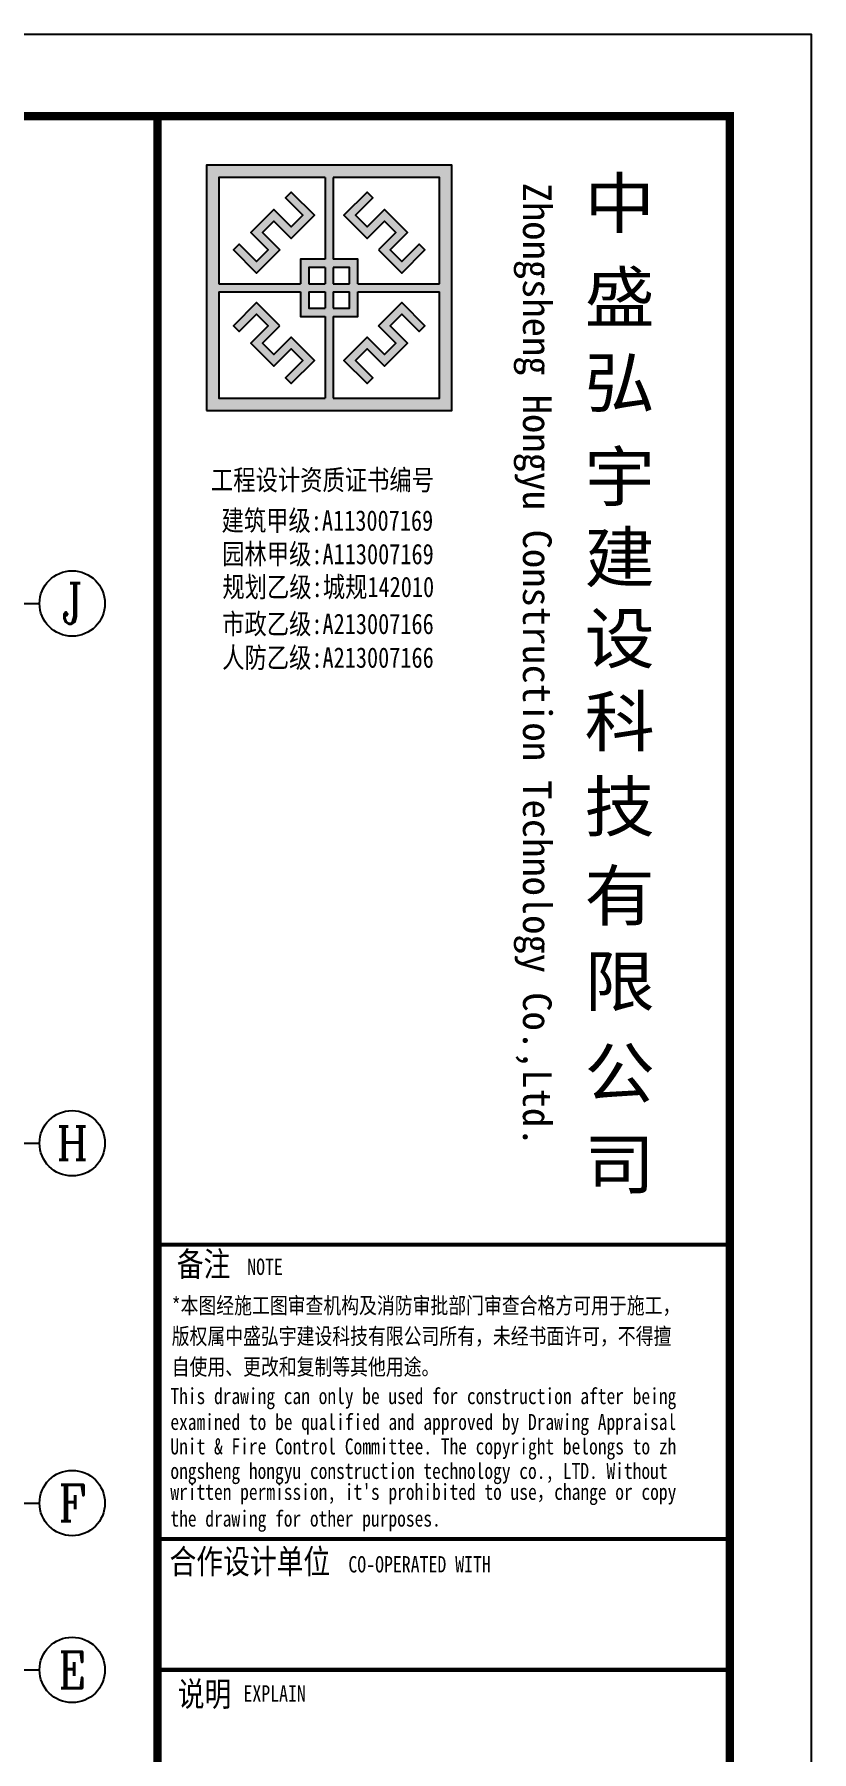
# Model space of a CAD drawing. Extents: x 1051052 to 1482120, y -981644 to -673261.
# Drawn here: x 1211892 to 1221397, y -903648 to -882648 of the extents above; entities that cross this region are included whole.
import ezdxf
from ezdxf.enums import TextEntityAlignment as Align

# ---------------------------------------------------------------- set-up
doc = ezdxf.new("R2010")
doc.units = 0
doc.header["$LTSCALE"] = 1000
doc.header["$MEASUREMENT"] = 0
for name, color, linetype in [('AXIS', 3, 'Continuous'), ('AXIS_TEXT', 7, 'Continuous'), ('TK', 142, 'Continuous'), ('填充', 8, 'Continuous')]:
    doc.layers.add(name, color=color, linetype=linetype)
doc.styles.add('_TCH_AXIS', font='COMPLEX', dxfattribs={"bigfont": 'GBCBIG'})
doc.styles.add('COMPLEX', font='COMPLEX')
doc.styles.add('HYZT1', font='', dxfattribs={"width": 0.8})
doc.styles.add('HYZT2', font='simhei_0.ttf', dxfattribs={"width": 0.8})
doc.styles.get('HYZT1').set_extended_font_data('SimSun')

# ---------------------------------------------------------------- blocks, each defined once
blk = doc.blocks.new('_AXISO')
blk.add_circle((0, 0), 0.5)
at = {"layer": 'AXIS_TEXT', "style": 'COMPLEX', "width": 1.041667}
blk.add_attdef('A', text='', height=0.56, dxfattribs=at).set_placement((-0.25, -0.28), (0.25, -0.28), align=Align.FIT)
blk = doc.blocks.new('A$C05385F37')
at = {"layer": 'TK'}
h = blk.add_hatch(color=256, dxfattribs=at)
h.paths.add_polyline_path([(-4400, -1600), (-7400, -1600), (-7400, -4600), (-4400, -4600)])
h.paths.add_polyline_path([(-4550, -3150), (-4550, -4450), (-5850, -4450), (-5850, -3450), (-5550, -3450), (-5550, -3150)], flags=16)
h.paths.add_polyline_path([(-4550, -3050), (-5550, -3050), (-5550, -2750), (-5850, -2750), (-5850, -1750), (-4550, -1750)], flags=16)
h.paths.add_polyline_path([(-4730, -3563), (-4801, -3634), (-5013, -3422), (-5154, -3563), (-4943, -3775), (-5225, -4058), (-5437, -3846), (-5578, -3987), (-5366, -4199), (-5437, -4270), (-5720, -3987), (-5437, -3704), (-5225, -3917), (-5084, -3775), (-5296, -3563), (-5013, -3280)], flags=0)
h.paths.add_polyline_path([(-5013, -2920), (-5296, -2637), (-5084, -2425), (-5225, -2283), (-5437, -2496), (-5720, -2213), (-5437, -1930), (-5366, -2001), (-5578, -2213), (-5437, -2354), (-5225, -2142), (-4943, -2425), (-5154, -2637), (-5013, -2778), (-4801, -2566), (-4730, -2637)], flags=0)
h.paths.add_polyline_path([(-5650, -3150), (-5650, -3350), (-5850, -3350), (-5850, -3150)], flags=16)
h.paths.add_polyline_path([(-5650, -3050), (-5850, -3050), (-5850, -2850), (-5650, -2850)], flags=16)
h.paths.add_polyline_path([(-5950, -3150), (-5950, -3350), (-6150, -3350), (-6150, -3150)], flags=16)
h.paths.add_polyline_path([(-5950, -3050), (-6150, -3050), (-6150, -2850), (-5950, -2850)], flags=16)
h.paths.add_polyline_path([(-5950, -3450), (-5950, -4450), (-7250, -4450), (-7250, -3150), (-6250, -3150), (-6250, -3450)], flags=16)
h.paths.add_polyline_path([(-5950, -2750), (-6250, -2750), (-6250, -3050), (-7250, -3050), (-7250, -1750), (-5950, -1750)], flags=16)
h.paths.add_polyline_path([(-6080, -3987), (-6363, -4270), (-6434, -4199), (-6222, -3987), (-6363, -3846), (-6575, -4058), (-6857, -3775), (-6646, -3563), (-6787, -3422), (-6999, -3634), (-7070, -3563), (-6787, -3280), (-6504, -3563), (-6716, -3775), (-6575, -3917), (-6363, -3704)], flags=0)
h.paths.add_polyline_path([(-6080, -2213), (-6363, -2496), (-6575, -2283), (-6716, -2425), (-6504, -2637), (-6787, -2920), (-7070, -2637), (-6999, -2566), (-6787, -2778), (-6646, -2637), (-6857, -2425), (-6575, -2142), (-6363, -2354), (-6222, -2213), (-6434, -2001), (-6363, -1930)], flags=0)
for points in [[(-6575, -2283), (-6363, -2496), (-6080, -2213), (-6363, -1930), (-6434, -2001), (-6222, -2213), (-6363, -2354), (-6575, -2142), (-6857, -2425), (-6646, -2637), (-6787, -2778), (-6999, -2566), (-7070, -2637), (-6787, -2920), (-6504, -2637), (-6716, -2425)], [(-5084, -2425), (-5296, -2637), (-5013, -2920), (-4730, -2637), (-4801, -2566), (-5013, -2778), (-5154, -2637), (-4943, -2425), (-5225, -2142), (-5437, -2354), (-5578, -2213), (-5366, -2001), (-5437, -1930), (-5720, -2213), (-5437, -2496), (-5225, -2283)], [(-6716, -3775), (-6504, -3563), (-6787, -3280), (-7070, -3563), (-6999, -3634), (-6787, -3422), (-6646, -3563), (-6857, -3775), (-6575, -4058), (-6363, -3846), (-6222, -3987), (-6434, -4199), (-6363, -4270), (-6080, -3987), (-6363, -3704), (-6575, -3917)], [(-5225, -3917), (-5437, -3704), (-5720, -3987), (-5437, -4270), (-5366, -4199), (-5578, -3987), (-5437, -3846), (-5225, -4058), (-4943, -3775), (-5154, -3563), (-5013, -3422), (-4801, -3634), (-4730, -3563), (-5013, -3280), (-5296, -3563), (-5084, -3775)]]:
    blk.add_hatch(color=256, dxfattribs=at).paths.add_polyline_path(points)
for p, q in [((-8000, -1000), (-1000, -1000)), ((-1000, -1000), (-1000, -26100)), ((-5950, -1750), (-5950, -2750)), ((-5850, -1750), (-5850, -2750)), ((-5950, -2850), (-5950, -3050)), ((-5850, -2850), (-5850, -3050)), ((-7250, -3050), (-6250, -3050)), ((-7250, -3150), (-6250, -3150)), ((-6150, -3050), (-5950, -3050)), ((-6150, -3150), (-5950, -3150)), ((-5950, -3150), (-5950, -3350)), ((-5850, -3050), (-5650, -3050)), ((-5850, -3150), (-5650, -3150)), ((-5850, -3150), (-5850, -3350)), ((-5550, -3050), (-4550, -3050)), ((-5550, -3150), (-4550, -3150)), ((-5950, -3450), (-5950, -4450)), ((-5850, -3450), (-5850, -4450)), ((-8000, -14800), (-1000, -14800))]:
    blk.add_line(p, q, dxfattribs=at)
for points, const_width in [([(-8000, -1000), (-8000, -41000)], 100), ([(-8000, -14800), (-1000, -14800)], 50), ([(-1000, -18400), (-8000, -18400)], 50), ([(-1000, -20000), (-8000, -20000)], 50)]:
    blk.add_lwpolyline(points, dxfattribs=dict(at, const_width=const_width))
for points in [[(-7400, -4600), (-4400, -4600), (-4400, -1600), (-7400, -1600)], [(-6504, -2637), (-6787, -2920), (-7070, -2637), (-6999, -2566), (-6787, -2778), (-6646, -2637), (-6857, -2425), (-6575, -2142), (-6363, -2354), (-6222, -2213), (-6434, -2001), (-6363, -1930), (-6080, -2213), (-6363, -2496), (-6575, -2283), (-6716, -2425)], [(-5296, -2637), (-5013, -2920), (-4730, -2637), (-4801, -2566), (-5013, -2778), (-5154, -2637), (-4943, -2425), (-5225, -2142), (-5437, -2354), (-5578, -2213), (-5366, -2001), (-5437, -1930), (-5720, -2213), (-5437, -2496), (-5225, -2283), (-5084, -2425)], [(-6504, -3563), (-6787, -3280), (-7070, -3563), (-6999, -3634), (-6787, -3422), (-6646, -3563), (-6857, -3775), (-6575, -4058), (-6363, -3846), (-6222, -3987), (-6434, -4199), (-6363, -4270), (-6080, -3987), (-6363, -3704), (-6575, -3917), (-6716, -3775)], [(-5296, -3563), (-5013, -3280), (-4730, -3563), (-4801, -3634), (-5013, -3422), (-5154, -3563), (-4943, -3775), (-5225, -4058), (-5437, -3846), (-5578, -3987), (-5366, -4199), (-5437, -4270), (-5720, -3987), (-5437, -3704), (-5225, -3917), (-5084, -3775)]]:
    blk.add_lwpolyline(points, close=True, dxfattribs=at)
for points in [[(-5950, -1750), (-7250, -1750), (-7250, -3050)], [(-4550, -3050), (-4550, -1750), (-5850, -1750)], [(-5950, -2750), (-6250, -2750), (-6250, -3050)], [(-5950, -2850), (-6150, -2850), (-6150, -3050)], [(-5550, -3050), (-5550, -2750), (-5850, -2750)], [(-5650, -3050), (-5650, -2850), (-5850, -2850)], [(-7250, -3150), (-7250, -4450), (-5950, -4450)], [(-6250, -3150), (-6250, -3450), (-5950, -3450)], [(-6150, -3150), (-6150, -3350), (-5950, -3350)], [(-5850, -4450), (-4550, -4450), (-4550, -3150)], [(-5850, -3350), (-5650, -3350), (-5650, -3150)], [(-5850, -3450), (-5550, -3450), (-5550, -3150)]]:
    blk.add_lwpolyline(points, dxfattribs=at)
for s, height, style, width, p in [('中', 600, 'HYZT2', 1.05, (-2778, -2366)), ('盛', 600, 'HYZT2', 1.05, (-2778, -3515)), ('弘', 600, 'HYZT2', 1.05, (-2778, -4559)), ('宇', 600, 'HYZT2', 1.05, (-2778, -5708)), ('工程设计资质证书编号', 250, 'HYZT1', 0.8, (-7346, -5574)), ('建', 600, 'HYZT2', 1.05, (-2778, -6696)), ('设', 600, 'HYZT2', 1.05, (-2778, -7687)), ('科', 600, 'HYZT2', 1.05, (-2778, -8702)), ('技', 600, 'HYZT2', 1.05, (-2778, -9744)), ('有', 600, 'HYZT2', 1.05, (-2778, -10833)), ('限', 600, 'HYZT2', 1.05, (-2778, -11880)), ('公', 600, 'HYZT2', 1.05, (-2778, -13003)), ('司', 600, 'HYZT2', 1.05, (-2778, -14115)), ('备注', 300, 'HYZT1', 0.8, (-7763, -15187)), ('NOTE', 200, 'HYZT1', 0.8, (-6902, -15171)), ('*本图经施工图审查机构及消防审批部门审查合格方可用于施工，', 200, 'HYZT1', 0.8, (-7826, -15644)), ('版权属中盛弘宇建设科技有限公司所有，未经书面许可，不得擅', 200, 'HYZT1', 0.8, (-7826, -16019)), ('自使用、更改和复制等其他用途。', 200, 'HYZT1', 0.8, (-7826, -16394)), ('This drawing can only be used for construction after being ', 196, 'HYZT1', 0.8, (-7842, -16750)), ('examined to be qualified and approved by Drawing Appraisal ', 196, 'HYZT1', 0.8, (-7842, -17066)), ('Unit & Fire Control Committee. The copyright belongs to zh', 196, 'HYZT1', 0.8, (-7842, -17365)), ('ongsheng hongyu construction technology co., LTD. Without ', 196, 'HYZT1', 0.8, (-7842, -17665)), ("written permission, it's prohibited to use，change or copy ", 196, 'HYZT1', 0.8, (-7842, -17921)), ('the drawing for other purposes.', 196, 'HYZT1', 0.8, (-7842, -18248)), ('合作设计单位', 300, 'HYZT1', 0.8, (-7852, -18825)), ('CO-OPERATED WITH', 200, 'HYZT1', 0.8, (-5665, -18809)), ('说明', 300, 'HYZT1', 0.8, (-7751, -20445)), ('EXPLAIN', 200, 'HYZT1', 0.8, (-6948, -20388))]:
    blk.add_text(s, height=height, dxfattribs=dict(at, style=style, width=width)).set_placement(p)
at = {"layer": 'TK', "style": 'HYZT2', "width": 0.99}
blk.add_text('Zhongsheng Hongyu Construction Technology Co.,Ltd.', height=350, rotation=270, dxfattribs=at).set_placement((-3530, -1814))
at = {"layer": 'TK', "style": 'HYZT1', "width": 0.8}
for s, p in [('建筑甲级:A113007169', (-5922, -5945)), ('园林甲级:A113007169', (-5915, -6355)), ('规划乙级:城规142010', (-5911, -6757)), ('市政乙级:A213007166', (-5915, -7209)), ('人防乙级:A213007166', (-5915, -7621))]:
    blk.add_text(s, height=250, dxfattribs=at).set_placement(p, align=Align.MIDDLE_CENTER)
blk = doc.blocks.new('A2K')
at = {"layer": 'TK'}
blk.add_lwpolyline([(0, 0), (59400, 0), (59400, 42000), (0, 42000)], close=True, dxfattribs=at)
at = {"layer": 'TK', "const_width": 100}
blk.add_lwpolyline([(2500, 1000), (58400, 1000), (58400, 41000), (2500, 41000)], close=True, dxfattribs=at)
at = {"color": 4}
blk.add_blockref('A$C05385F37', (59400, 42000), dxfattribs=at)

msp = doc.modelspace()

# ---------------------------------------------------------------- linework, layer by layer
at = {"layer": 'AXIS'}
for p, q in [((1208462.308, -889608.211), (1211955.238, -889608.211)), ((1208462.308, -896208.211), (1211955.238, -896208.211)), ((1208462.308, -900608.211), (1211955.238, -900608.211)), ((1208462.308, -902648.211), (1211955.238, -902648.211))]:
    msp.add_line(p, q, dxfattribs=at)

# ---------------------------------------------------------------- block references
ref = msp.add_blockref('_AXISO', (1212355.238, -889608.211), dxfattribs=dict(at, xscale=800, yscale=800, zscale=800))
ref.add_attrib('A', 'J', dxfattribs={"layer": 'AXIS_TEXT', "height": 496.066, "style": '_TCH_AXIS'}).set_placement((1212225.316, -889856.244), (1212485.16, -889856.244), align=Align.FIT)
ref = msp.add_blockref('_AXISO', (1212355.238, -896208.211), dxfattribs=dict(at, xscale=800, yscale=800, zscale=800))
ref.add_attrib('A', 'H', dxfattribs={"layer": 'AXIS_TEXT', "height": 405.517, "style": '_TCH_AXIS'}).set_placement((1212162.135, -896410.97), (1212548.342, -896410.97), align=Align.FIT)
ref = msp.add_blockref('_AXISO', (1212355.238, -900608.211), dxfattribs=dict(at, xscale=800, yscale=800, zscale=800))
ref.add_attrib('A', 'F', dxfattribs={"layer": 'AXIS_TEXT', "height": 445.442, "style": '_TCH_AXIS'}).set_placement((1212185.546, -900830.932), (1212524.93, -900830.932), align=Align.FIT)
ref = msp.add_blockref('_AXISO', (1212355.238, -902648.211), dxfattribs=dict(at, xscale=800, yscale=800, zscale=800))
ref.add_attrib('A', 'E', dxfattribs={"layer": 'AXIS_TEXT', "height": 445.442, "style": '_TCH_AXIS'}).set_placement((1212185.546, -902870.932), (1212524.93, -902870.932), align=Align.FIT)
at = {"layer": '填充'}
msp.add_blockref('A2K', (1161997.337, -924648.121), dxfattribs=at)

doc.saveas('drawing.dxf')
